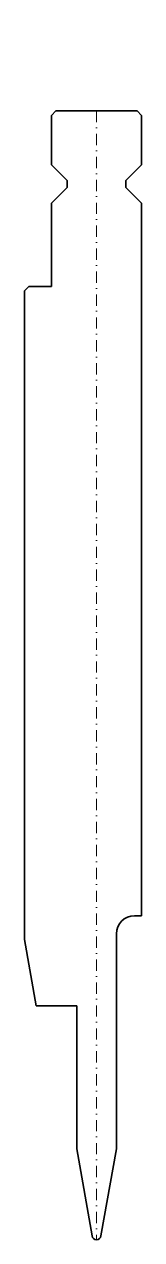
# Model space of a CAD drawing. Header units: millimetres. Extents: x -16 to 10, y 0 to 270.
import ezdxf

# ---------------------------------------------------------------- set-up
doc = ezdxf.new("R2010")
doc.units = ezdxf.units.MM
doc.header["$LTSCALE"] = 5
doc.linetypes.add('AUSGEZOGEN', pattern=[0])
doc.linetypes.add('DASHDOT', pattern=[1, 0.5, -0.25, 0, -0.25])
doc.layers.add('2', color=7, linetype='Continuous')
doc.layers.add('5', color=3, linetype='Continuous', true_color=0x00ff00)
doc.layers.add('7', color=132, linetype='Continuous', true_color=0x00c0c0)

msp = doc.modelspace()

# ---------------------------------------------------------------- linework, layer by layer
at = {"layer": '2', "color": 7, "linetype": 'AUSGEZOGEN', "lineweight": 35}
for p, q in [((-9, 251), (-10, 250)), ((-10, 250), (-10, 239)), ((9, 251), (-9, 251)), ((10, 250), (9, 251)), ((10, 239), (10, 250)), ((-10, 239), (-6.5, 235.5)), ((6.5, 235.5), (10, 239)), ((-6.5, 235.5), (-6.5, 234)), ((6.5, 234), (6.5, 235.5)), ((-6.5, 234), (-10, 230.5)), ((10, 230.5), (6.5, 234)), ((-10, 230.5), (-10, 212)), ((10, 72), (10, 230.5)), ((-15, 212), (-16, 211)), ((-16, 211), (-16, 66.75)), ((-10, 212), (-15, 212)), ((8.4, 72), (10, 72)), ((4.4, 20.19), (4.4, 68)), ((-16, 66.75), (-13.4, 52)), ((-13.4, 52), (-4.4, 52)), ((-4.4, 52), (-4.4, 20.19)), ((-4.4, 20.19), (-0.98, 0.83)), ((0.98, 0.83), (4.4, 20.19))]:
    msp.add_line(p, q, dxfattribs=at)
for centre, radius, start, end in [((8.4, 68), 4, 90, 180), ((0, 1), 1, 190, 350)]:
    msp.add_arc(centre, radius, start, end, dxfattribs=at)
at = {"layer": '5', "color": 3, "linetype": 'DASHDOT', "lineweight": 18, "true_color": 0x00ff00}
msp.add_line((0, 251), (0, 0), dxfattribs=at)

# ---------------------------------------------------------------- wipeouts: each hides what was drawn before it
at = {"color": 132, "linetype": 'AUSGEZOGEN', "lineweight": 18, "true_color": 0x00c0c0}
msp.add_wipeout([(-4.95, 264.67), (8.95, 264.67), (8.95, 270.27), (-4.95, 270.27)], dxfattribs=at).dxf.layer = '7'

doc.saveas('drawing.dxf')
